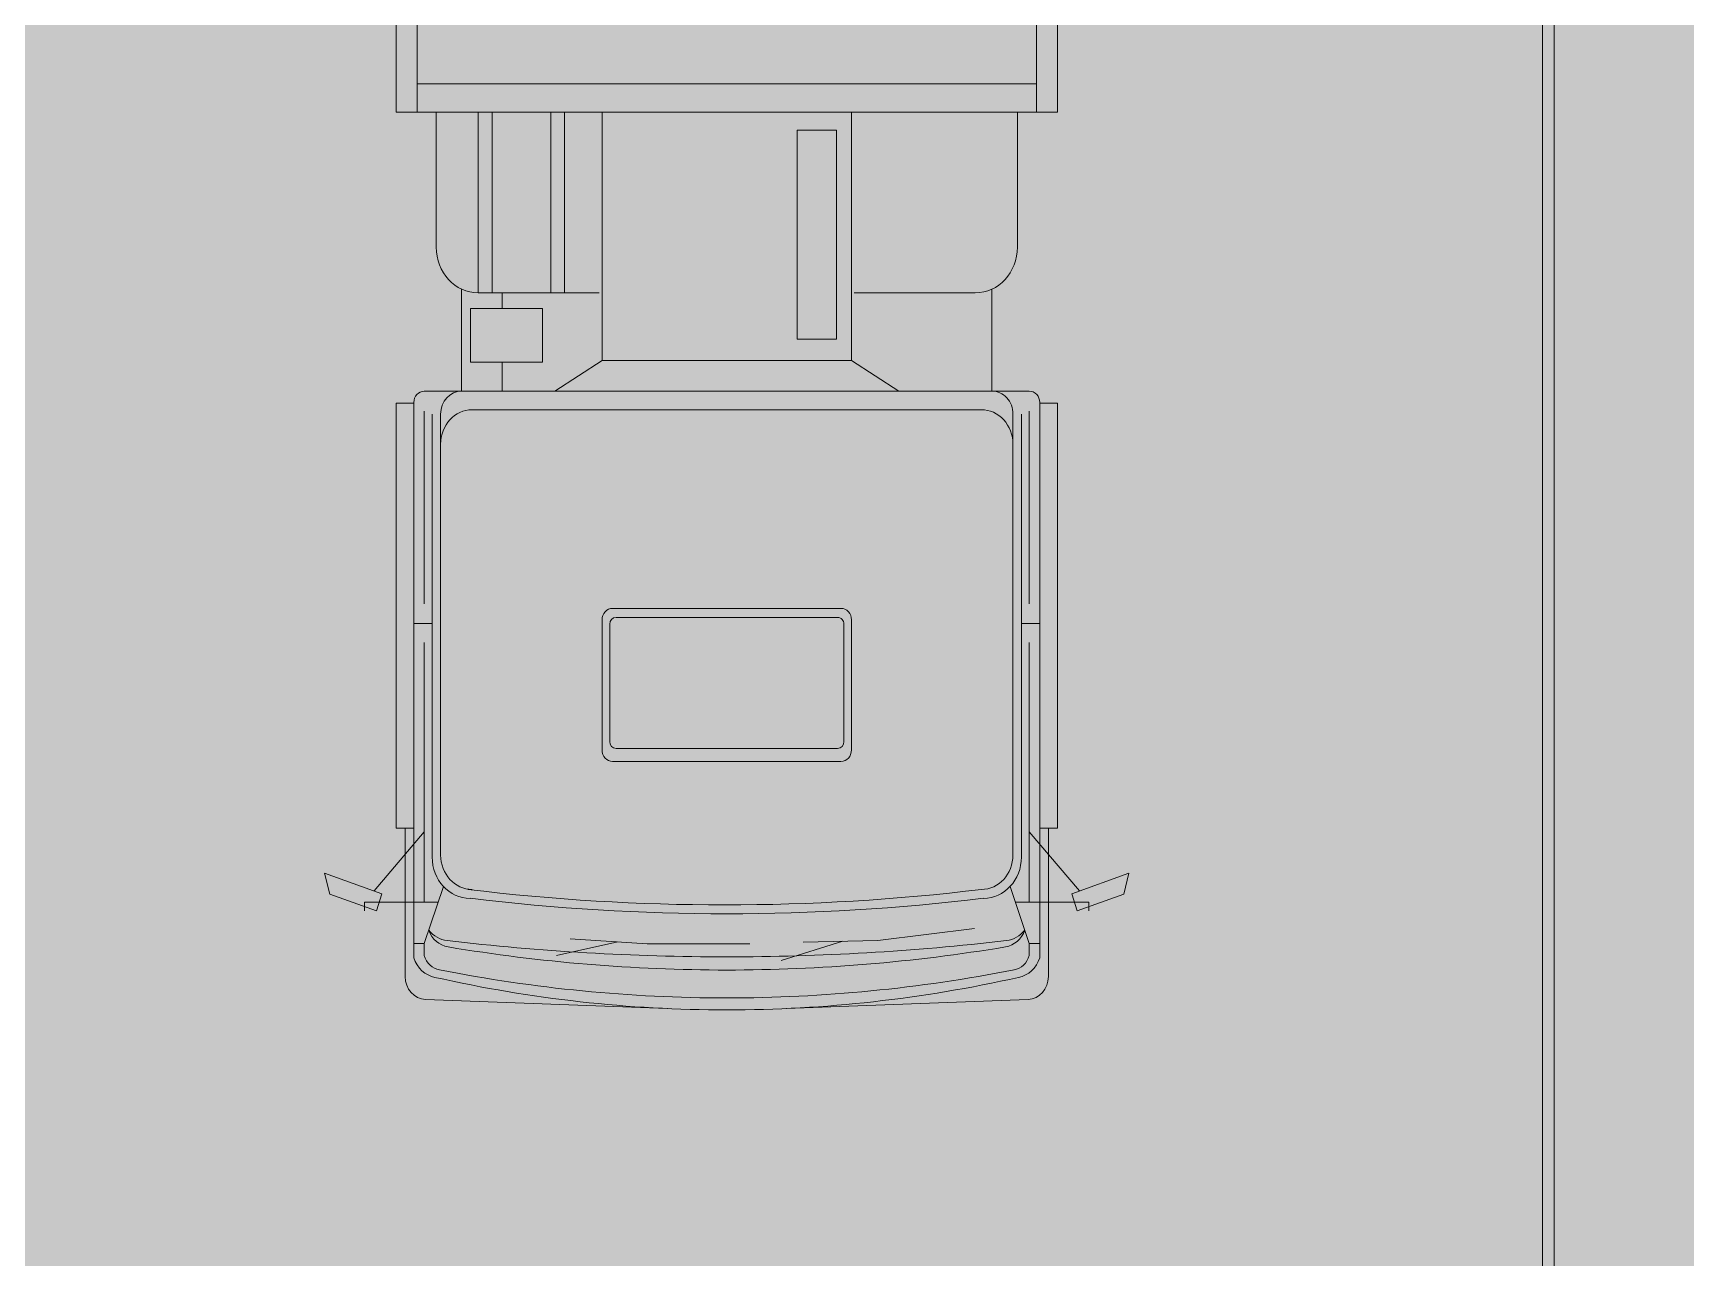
# Model space of a CAD drawing. Header units: millimetres. Extents: x -284281 to 1648660, y -821378 to -151356.
# Drawn here: x 430799 to 437048, y -204629 to -199998 of the extents above; entities that cross this region are included whole.
import ezdxf

# ---------------------------------------------------------------- set-up
doc = ezdxf.new("R2010")
doc.units = ezdxf.units.MM
doc.header["$MEASUREMENT"] = 0
doc.layers.add('Cars', color=7, linetype='Continuous')
doc.layers.add('Sols_ Dalles', color=7, linetype='Continuous')

# ---------------------------------------------------------------- blocks, each defined once
blk = doc.blocks.new('Dalle_30_2', base_point=(380203, -171995.6))
at = {"layer": 'Sols_ Dalles', "linetype": 'Continuous', "lineweight": 0, "true_color": 0x2e271c}
blk.add_hatch(color=250, dxfattribs=at).paths.add_polyline_path([(380203, -171995.6), (380203, -230015.6), (380203, -260810.6), (415474.6, -260810.6), (415474.6, -260795.6), (415474.6, -258650), (415474.6, -258010.6), (415474.6, -222495.6), (405655.1, -222495.6), (405655.1, -218295.6), (415454.1, -218295.6), (415454.1, -204495.6), (412055.1, -204495.6), (412055.1, -201780.6), (412055.1, -189810.6), (436505.1, -189810.6), (436505.1, -253395.6), (436505.1, -253415.6), (437905.1, -253415.6), (437905.1, -253395.6), (437905.1, -188410.6), (410655.1, -188410.6), (410655.1, -200380.6), (410655.1, -205895.6), (414054.1, -205895.6), (414054.1, -216895.6), (404255.1, -216895.6), (404255.1, -223895.6), (414054.1, -223895.6), (414054.1, -258650), (414054.1, -259410.6), (382689.7, -259410.6), (381560.2, -259410.6), (381560.2, -231415.6), (381560.2, -173395.6), (462925.6, -173395.6), (462925.6, -253415.6), (464325.6, -253415.6), (464325.6, -171995.6)])
at = {"layer": 'Sols_ Dalles', "color": 250, "linetype": 'Continuous', "lineweight": 5, "true_color": 0x1f1f1f, "flags": 128}
blk.add_lwpolyline([(415474.6, -258010.6), (415474.6, -222495.6), (405655.1, -222495.6), (405655.1, -218295.6), (415454.1, -218295.6), (415454.1, -204495.6), (412055.1, -204495.6), (412055.1, -201780.6), (412055.1, -189810.6), (436505.1, -189810.6), (436505.1, -253395.6)], dxfattribs=at)
blk = doc.blocks.new('Dalle_31_2', base_point=(360548, -295062.6))
at = {"linetype": 'Continuous', "lineweight": 0, "true_color": 0x6f6f6f}
h = blk.add_hatch(color=8, dxfattribs=at)
h.paths.add_polyline_path([(360548, -295062.6), (487920.3, -293826.9), (487920.3, -270902.7), (487462.6, -270902.7), (472885.8, -271040.8), (472885.8, -271062.3, 0.001346), (472885.8, -271073), (472896.7, -273095.2, -0.414214), (470907.5, -275106), (462184.1, -275106, -0.005189), (462131, -275116.1), (454147.5, -275196.2), (438770.5, -275253.2, -0.386553), (436572.6, -273475.4, -0.025189), (436562.2, -273329.3), (436569.5, -267730.3, -0.098562), (436800.2, -266943.7), (436817.2, -266951.5, -0.258849), (438655, -265605.8), (438652.7, -265587.3), (439337.1, -265587.3), (439337.1, -265687.3), (439337.1, -270687.3), (469237.1, -270687.3), (469237.1, -265687.3), (470907.5, -265687.3), (472605.1, -265687.3), (472605.1, -163737.6), (371862.6, -163737.6), (371862.6, -271040.6), (371883, -271040.6), (371883.2, -272000.5), (371882.7, -272000.5, -0.409427), (367883.2, -275935), (360548, -275935)])
h.paths.add_polyline_path([(377135.1, -260640), (373845.1, -260640), (373845.1, -248365), (373845.1, -243090), (373845.1, -242190), (377135.1, -242190)], flags=0)
h.paths.add_polyline_path([(380203, -193810.6), (380203, -171995.6), (431505.8, -171995.6), (464309.6, -171995.6), (464309.6, -262265.6), (464309.6, -262365.6), (438593.7, -262350.6), (437925.6, -262350.6), (436549.6, -262350.6), (436549.6, -189810.6), (412055.1, -189810.6), (412055.1, -201780.6), (412055.1, -204495.6), (415454.1, -204495.6), (415454.1, -208495.6), (415454.1, -218295.6), (405655.1, -218295.6), (405655.1, -222495.6), (415474.6, -222495.6), (415474.6, -260810.6), (380203, -260810.6), (380203, -230015.6)], flags=0)
h.paths.add_polyline_path([(381436.6, -269433.9, -0.090319), (381558.3, -268727.6, -0.201449), (382612.2, -267592.7, -0.104211), (383417.5, -267415.1), (384017.5, -267409.4, -0.104045), (384824.9, -267571.2, -0.238255), (385983.8, -268953.3, -0.055189), (386036.4, -269390.3), (386038.4, -269611.4), (386050.6, -270890.3), (385792.1, -271892.8, -0.267949), (384069.6, -272909.1), (383469.6, -272914.8, -0.193717), (382078.8, -272370.2, -0.070569), (381728.2, -271931.3, -0.131652), (381450.8, -270933.8)], flags=0)
h.paths.add_polyline_path([(392016.5, -273452.1), (392030, -267377.8, -0.380557), (394016.5, -265609.8), (394094.2, -265609.8), (394094.2, -270609.8), (409094.2, -270609.8), (409094.2, -265609.8), (414055.7, -265609.8, -0.414214), (415555.7, -267109.8), (415555.7, -273660.7, -0.345502), (413836.8, -275433.4), (394027.3, -275599, -0.415791), (392016.5, -273599)], flags=0)
h.paths.add_polyline_path([(424209.6, -271504.1, -0.134474), (423930.5, -270484.9), (423930.5, -268984.9, -0.414214), (425930.5, -266984.9), (426530.5, -266984.9, -0.414214), (428530.5, -268984.9), (428530.5, -270484.9, -0.12882), (428273.5, -271465.6, -0.270936), (426530.5, -272484.9), (425930.5, -272484.9, -0.26498)], flags=0)
at = {"color": 9, "linetype": 'Continuous', "lineweight": 5, "flags": 128}
blk.add_lwpolyline([(380203, -193810.6), (380203, -230015.6), (380203, -260810.6), (415474.6, -260810.6), (415474.6, -222495.6), (405655.1, -222495.6), (405655.1, -218295.6), (415454.1, -218295.6), (415454.1, -208495.6), (415454.1, -204495.6), (412055.1, -204495.6), (412055.1, -201780.6), (412055.1, -189810.6), (436549.6, -189810.6), (436549.6, -262350.6), (437925.6, -262350.6), (438593.7, -262350.6), (464309.6, -262365.6), (464309.6, -262265.6), (464309.6, -171995.6), (431505.8, -171995.6), (380203, -171995.6)], close=True, dxfattribs=at)
blk = doc.blocks.new('Truck Elev 02 16')
at = {"layer": 'Cars', "color": 25, "linetype": 'Continuous', "lineweight": 5, "true_color": 0x9a6861}
for p, q in [((-439.2, 1304.4), (-517, 1520.4)), ((-437.6, 1500.6), (-517, 1520.4)), ((-374.1, 1324.2), (-437.6, 1500.6)), ((-673.3, 1143.4), (-449.5, 1332.9)), ((-439.2, 1304.4), (-374.1, 1324.2)), ((-406.6, 1091.4), (-406.6, 1369.2)), ((-406.6, 1369.2), (-374.1, 1369.2)), ((-3393.4, 1250.1), (-15000.1, 1250.1)), ((-3393.4, -1250.1), (-3393.4, 1250.1)), ((-2293.2, 1183.1), (-2293.2, 1250.1)), ((-686.9, 1250.1), (-2293.2, 1250.1)), ((-686.9, 1183.1), (-686.9, 1250.1)), ((-125.9, 1215.7), (-686.9, 1215.7)), ((-3393.4, 1170.6), (-15000.1, 1170.6)), ((-3501.1, -1170.6), (-3501.1, 1170.6)), ((-2339.3, 1143.4), (-2339.3, -1143.4)), ((-2296, 1183.1), (-196.2, 1183.1)), ((-1534.5, 1143.4), (-2264, 1143.4)), ((-1460.8, 1183.1), (-1460.8, 1113.6)), ((-406.6, 1143.4), (-1388.8, 1143.4)), ((-466.8, 1071.3), (-251, 1143.4)), ((-251, 1143.4), (-251, 1183.1)), ((-251, 1143.4), (-205.3, 1143.4)), ((-5, 224), (-39.3, 1138.9)), ((-3393.4, 1098.4), (-2883.9, 1098.4)), ((-577.5, 1113.6), (-2252.7, 1113.6)), ((-2252.7, 1081.8), (-585.2, 1081.8)), ((-2339.3, 1002.3), (-2724.8, 1002.3)), ((-2710.7, 939.4), (-2710.7, 482)), ((-2269, -962.5), (-2269, 962.5)), ((-262.6, 571), (-307.2, 936.3)), ((-2454.7, 471.3), (-2339.3, 650.5)), ((-256.2, 288.3), (-262.6, 571)), ((-2454.7, 471.3), (-3393.4, 471.3)), ((-2454.7, -471.3), (-2454.7, 471.3)), ((-982.5, 471.3), (-1474.7, 471.3)), ((-1014.2, 442.5), (-1458, 442.5)), ((-259.6, 438.1), (-186.2, 205.4)), ((-2535.1, 414.5), (-3325.6, 414.5)), ((-3325.6, 414.5), (-3325.6, 265.6)), ((-2535.1, 265.6), (-2535.1, 414.5)), ((-1518, -431.6), (-1518, 431.6)), ((-1484, -418.7), (-1484, 418.7)), ((-988.2, 418.7), (-988.2, -418.7)), ((-939.2, 431.6), (-939.2, -431.6)), ((-3325.6, 265.6), (-2535.1, 265.6)), ((-249.9, -300.8), (-249.9, 86.9)), ((-5, -224), (-39.3, -1138.9)), ((-269, -592.3), (-249.9, -300.8)), ((-257.1, -411.3), (-205.3, -644)), ((-2454.7, -471.3), (-3393.4, -471.3)), ((-2710.7, -939.4), (-2710.7, -482)), ((-2454.7, -471.3), (-2339.3, -650.5)), ((-982.5, -471.3), (-1474.7, -471.3)), ((-1014.2, -442.5), (-1458, -442.5)), ((-2710.7, -612.9), (-3393.4, -612.9)), ((-2710.7, -665.2), (-3393.4, -665.2)), ((-2448.6, -697.1), (-2651.5, -697.1)), ((-2651.5, -968.9), (-2651.5, -697.1)), ((-2448.6, -697.1), (-2448.6, -968.9)), ((-2651.5, -849.7), (-2710.7, -849.7)), ((-2448.6, -849.7), (-2339.3, -849.7)), ((-2710.7, -887.1), (-3393.4, -887.1)), ((-2710.7, -939.4), (-3393.4, -939.4)), ((-2448.6, -968.9), (-2651.5, -968.9)), ((-2339.3, -1002.3), (-2724.8, -1002.3)), ((-3393.4, -1098.4), (-2883.9, -1098.4)), ((-2252.7, -1081.8), (-585.2, -1081.8)), ((-577.5, -1113.6), (-2252.7, -1113.6)), ((-1460.8, -1183.1), (-1460.8, -1113.6)), ((-466.8, -1071.3), (-251, -1143.4)), ((-406.6, -1091.4), (-406.6, -1369.2)), ((-15000.1, -1170.6), (-3393.4, -1170.6)), ((-2296, -1183.1), (-196.2, -1183.1)), ((-2293.2, -1183.1), (-2293.2, -1250.1)), ((-1534.5, -1143.4), (-2264, -1143.4)), ((-406.6, -1143.4), (-1388.8, -1143.4)), ((-686.9, -1183.1), (-686.9, -1250.1)), ((-673.3, -1143.4), (-449.5, -1332.9)), ((-251, -1143.4), (-251, -1183.1)), ((-251, -1143.4), (-205.3, -1143.4)), ((-125.9, -1215.7), (-686.9, -1215.7)), ((-15000.1, -1250.1), (-3393.4, -1250.1)), ((-686.9, -1250.1), (-2293.2, -1250.1)), ((-439.2, -1304.4), (-517, -1520.4)), ((-439.2, -1304.4), (-374.1, -1324.2)), ((-374.1, -1324.2), (-437.6, -1500.6)), ((-406.6, -1369.2), (-374.1, -1369.2)), ((-437.6, -1500.6), (-517, -1520.4))]:
    blk.add_line(p, q, dxfattribs=at)
for centre, major_axis, start_param, end_param in [((-125.9, 1136.2), (86.6, 0), 0.034424, 1.570796), ((-2296, 1143.4), (43.3, 0), 1.570796, 3.141593), ((-376.9, 1046), (115.9, 0), 0.106537, 0.859153), ((-338.9, 1039.5), (102.1, 0), 0.151985, 1.19291), ((-228.6, 1074.9), (78.1, 0), 0.151396, 1.26753), ((-234.8, 1085), (113.6, 0), 0.175438, 1.224046), ((-2883.9, 939.4), (173.2, 0), 0, 1.570796), ((-2252.7, 1002.3), (86.6, 0), 1.570796, 3.141593), ((-2139.1, 962.5), (129.9, 0), 1.570796, 3.141593), ((-585.2, 962.5), (129.9, 0), 0, 1.570796), ((-577.5, 970.5), (155.9, 0), 0, 1.570796), ((-6677.4, 0), (6632.3, 0), 0, 0.179233), ((-5930.8, 0), (5930.8, 0), 0, 0.203972), ((-11028.2, 0), (10827.9, 0), 0, 0.106537), ((-7729.5, 0), (7578.9, 0), 0, 0.151985), ((-9964.1, -8), (9567.3, 0), 6.172496, 6.393874), ((-9930.4, 0), (9567.3, 0), 6.172496, 6.393874), ((-1474.7, 431.6), (43.3, 0), 1.570796, 3.141593), ((-1458, 418.7), (26, 0), 1.570796, 3.141593), ((-1014.2, 418.7), (26, 0), 0, 1.570796), ((-982.5, 431.6), (43.3, 0), 0, 1.570796), ((-11028.2, 0), (10827.9, 0), 6.176648, 6.283185), ((-5930.8, 0), (5930.8, 0), 6.079213, 6.283185), ((-7729.5, 0), (7578.9, 0), 6.1312, 6.283185), ((-6677.4, 0), (6632.3, 0), 6.103952, 6.283185), ((-1474.7, -431.6), (43.3, 0), 3.141593, 4.712389), ((-1458, -418.7), (26, 0), 3.141593, 4.712389), ((-1014.2, -418.7), (26, 0), 4.712389, 6.283185), ((-982.5, -431.6), (43.3, 0), 4.712389, 6.283185), ((-2883.9, -939.4), (173.2, 0), 4.712389, 6.283185), ((-2139.1, -962.5), (129.9, 0), 3.141593, 4.712389), ((-585.2, -962.5), (129.9, 0), 4.712389, 6.283185), ((-577.5, -970.5), (155.9, 0), 4.712389, 6.283185), ((-2252.7, -1002.3), (86.6, 0), 3.141593, 4.712389), ((-338.9, -1039.5), (102.1, 0), 5.090275, 6.1312), ((-376.9, -1046), (115.9, 0), 5.424032, 6.176648), ((-228.6, -1074.9), (78.1, 0), 5.015656, 6.13179), ((-234.8, -1085), (113.6, 0), 5.059139, 6.107747), ((-2296, -1143.4), (43.3, 0), 3.141593, 4.712389), ((-125.9, -1136.2), (86.6, 0), 4.712389, 6.248762)]:
    blk.add_ellipse(centre, major_axis=major_axis, ratio=0.918295, start_param=start_param, end_param=end_param, dxfattribs=at)

msp = doc.modelspace()

# ---------------------------------------------------------------- block references
at = {"color": 9, "linetype": 'Continuous', "lineweight": 5}
msp.add_blockref('Dalle_31_2', (360547.96118, -295062.57111), dxfattribs=at)
at = {"layer": 'Cars', "color": 7, "linetype": 'Continuous', "lineweight": 5, "zscale": 1000, "rotation": 269.9999999999999}
msp.add_blockref('Truck Elev 02 16', (433421.73912, -203691.28003), dxfattribs=at)
at = {"layer": 'Sols_ Dalles', "color": 250, "linetype": 'Continuous', "lineweight": 5, "true_color": 0x1f1f1f}
msp.add_blockref('Dalle_30_2', (380202.95244, -171995.57011), dxfattribs=at)

doc.saveas('drawing.dxf')
